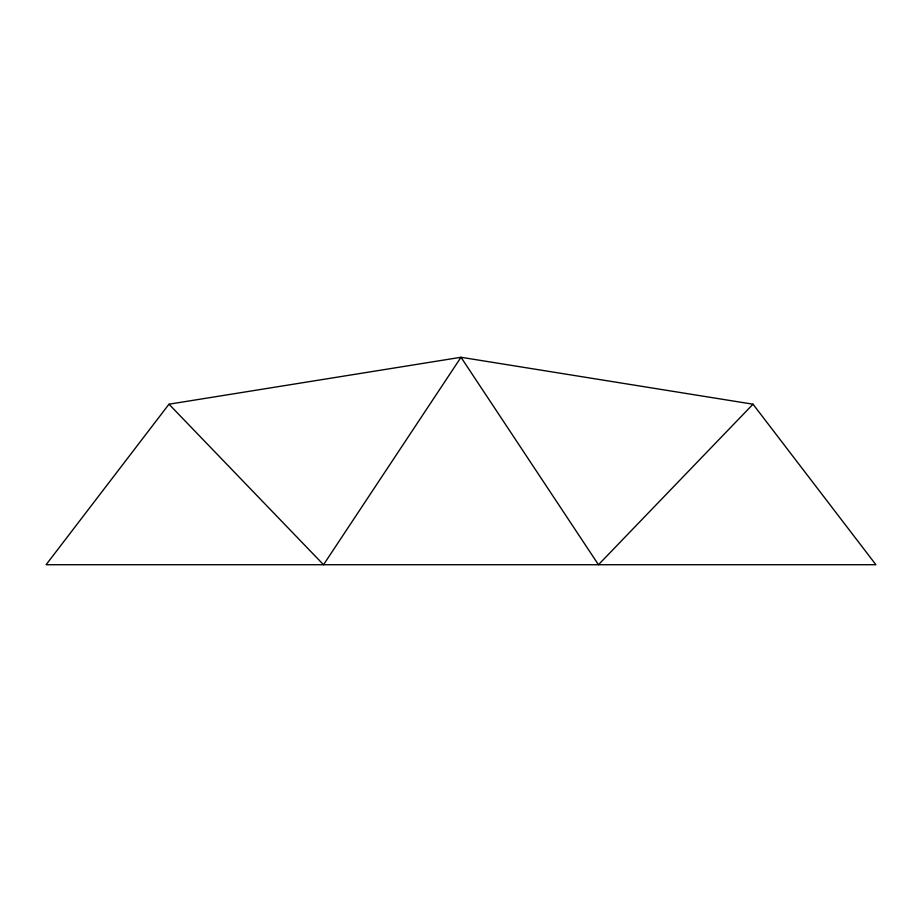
<?xml version="1.0" encoding="UTF-8"?>
<svg xmlns="http://www.w3.org/2000/svg" width="922" height="922" viewBox="0 0 922 922"><rect width="100%" height="100%" fill="white"/><g stroke="black" fill="none" stroke-linecap="round" stroke-linejoin="round"><path stroke-width="1.38" d="M168.98 404.205L46.1 564.725L875.9 564.725L753.02 404.205L461 357.275L168.98 404.205L323.53 564.725L461 357.275L598.47 564.725L753.02 404.205"/></g></svg>
